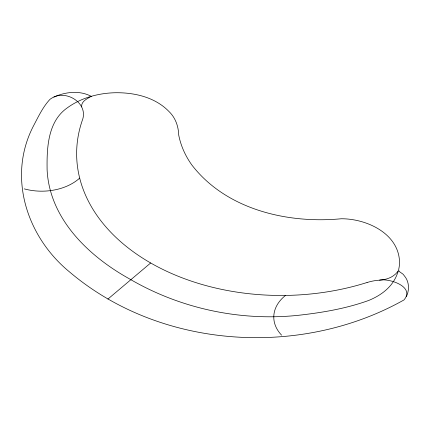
<?xml version="1.0" encoding="UTF-8"?>
<svg xmlns="http://www.w3.org/2000/svg" width="430" height="430" viewBox="0 0 430 430"><rect width="100%" height="100%" fill="white"/><g stroke="black" fill="none" stroke-linecap="round" stroke-linejoin="round"><path stroke-width="0.64" d="M367.059 282.494A206.115 142.921 -0.6 0 1 151.414 263.397A206.115 142.921 -0.6 0 1 82.178 120.706C89.214 103.431 66.016 89.005 51.761 98.147C51.138 98.518 50.536 98.921 49.961 99.357C42.806 106.979 38.254 116.944 33.379 126.114C7.165 176.784 26.751 236.704 69.219 271.669C160.406 349.284 300.618 358.082 403.947 299.957C415.471 286.74 389.01 277.99 379.314 280.177A37.378 25.918 -0.6 0 0 367.08 282.526M406.339 296.641C409.591 290.035 409.296 281.489 404.318 275.797C403.082 272.819 397.121 272.109 398.857 268.605C399.282 266.627 399.513 264.606 399.545 262.579C399.19 233.673 366.656 218.623 341.264 218.762C287.466 223.89 226.148 209.566 191.818 164.953C185.454 156.052 180.81 145.856 178.724 135.09C178.418 126.162 175.418 117.583 168.786 111.322C155.079 97.228 134.509 92.471 115.433 92.735C98.26 93.09 80.781 97.879 66.86 108.166C47.644 121.916 46.784 148.366 47.106 169.802C49.477 218.746 88.489 255.963 128.79 278.489C179.396 308.321 239.478 321.393 297.909 315.351C321.936 312.701 346.129 308.627 368.918 300.371C374.965 297.856 380.765 294.609 385.726 290.304C390.171 286.461 393.864 281.714 396.283 276.345C396.53 275.781 399.556 268.497 397.605 271.728C396.858 272.695 396.025 273.593 395.111 274.399C390.87 278.183 385.14 279.779 379.577 280.156M107.898 299.087L150.672 262.977M91.074 96.422C87.247 98.69 80.856 101.496 81.7 106.919M53.933 97.056C65.521 91.794 79.717 90.203 91.294 96.358M79.679 178.09L79.679 178.111A47.391 32.863 -0.6 0 1 52.971 190.237L49.789 190.7A47.391 32.863 -0.6 0 1 24.3 188.888M281.596 335.169A47.391 32.863 -0.6 0 1 273.808 318.27L273.808 316.018A47.391 32.863 -0.6 0 1 285.498 295.431"/></g></svg>
